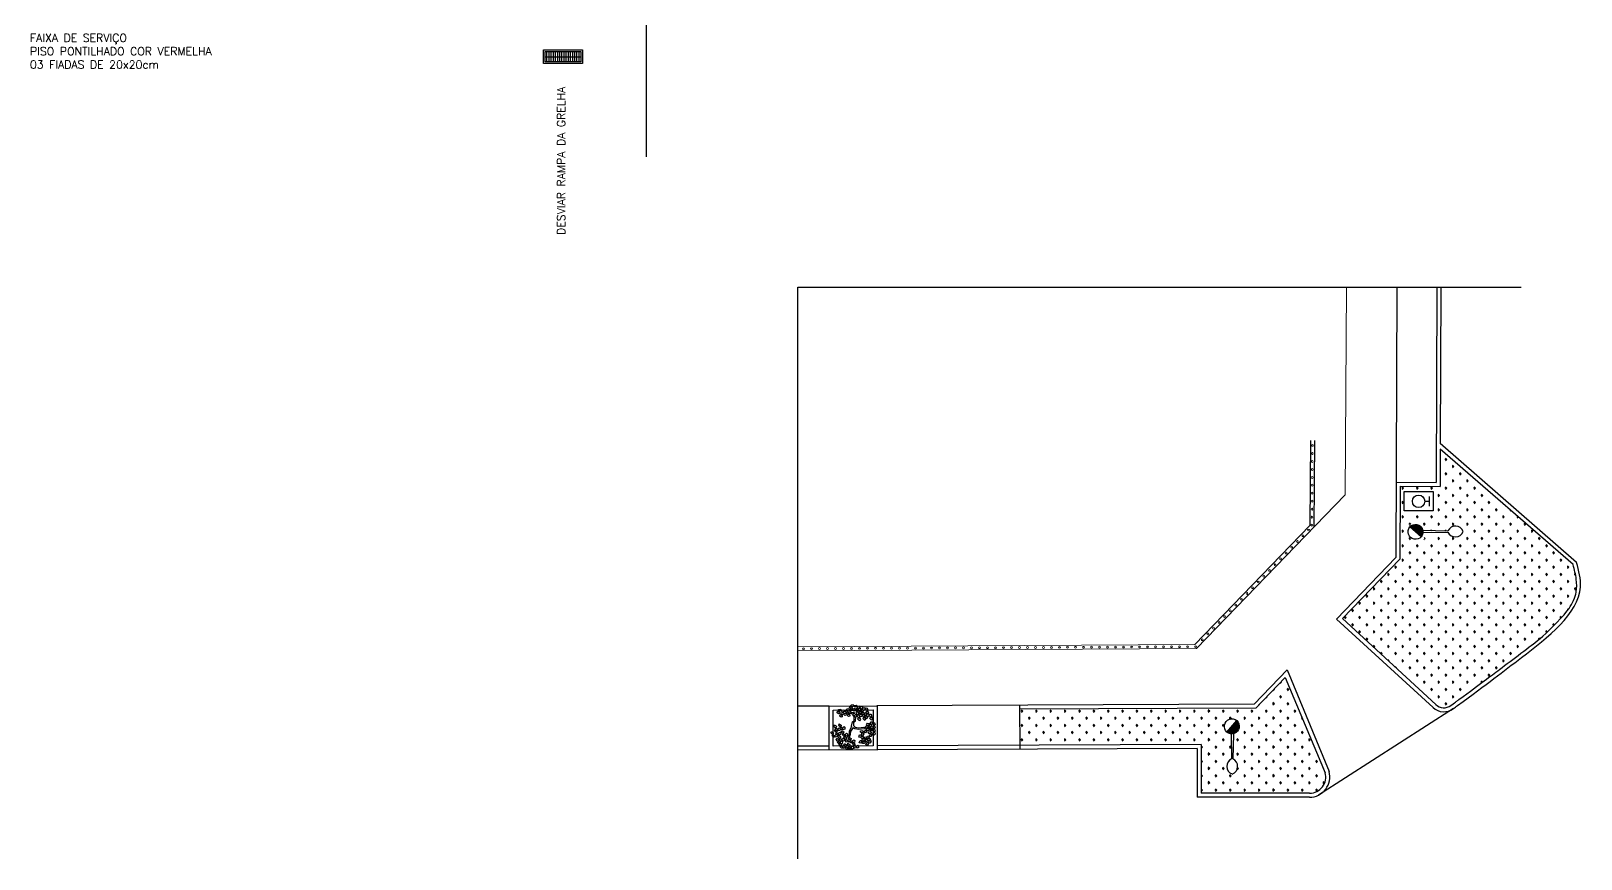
# Model space of a CAD drawing. Extents: x -1057 to 3416, y -340 to 4111.
# Drawn here: x 415.77 to 454.52, y -339.69 to -319.01 of the extents above; entities that cross this region are included whole.
import ezdxf

# ---------------------------------------------------------------- set-up
doc = ezdxf.new("R2010")
doc.units = 0
doc.header["$LTSCALE"] = 50
for name, pattern in [('CONTINU', [0]), ('DGN Style 1', [0.003115, 5.18318e-06, -0.00311]), ('HIDDEN', [9.525, 6.35, -3.175])]:
    doc.linetypes.add(name, pattern=pattern)
doc.layers.add('0.1', color=8, linetype='Continuous', lineweight=13)
doc.layers.add('Margem A3', color=8, linetype='DGN Style 1', lineweight=0)
for name, color, linetype in [('GRAMA', 90, 'Continuous'), ('luminaria', 10, 'Continuous'), ('medir projeto', 6, 'Continuous'), ('OK', 96, 'Continuous'), ('Poste de cimento', 7, 'Continuous')]:
    doc.layers.add(name, color=color, linetype=linetype)
doc.styles.add('60x100', font='romans.shx', dxfattribs={"height": 0.2})
pattern_1 = [(180, (825.63913, -737.9499), (-0.17960512, -0.17960512), [0.047625, -0.31158524]), (135, (825.63913, -737.9499), (-0.17960512, -0.17960512), [0.047625, -0.206375]), (225, (825.63913, -737.9499), (0.17960512, -0.17960512), [0.047625, -0.206375])]

# ---------------------------------------------------------------- blocks, each defined once
blk = doc.blocks.new('A$C27293851')
at = {"layer": 'Margem A3', "color": 7, "linetype": 'CONTINU', "lineweight": -2}
for points in [[(0.336, 0.975), (0.336, 0), (0, 0), (0, 0.975)], [(0.295, 0.934), (0.295, 0.041), (0.041, 0.041), (0.041, 0.934)]]:
    blk.add_lwpolyline(points, close=True, dxfattribs=at)
at = {"layer": 'medir projeto', "color": 7, "linetype": 'CONTINU', "lineweight": -2}
for p, q in [((0.041, 0.881), (0.295, 0.881)), ((0.041, 0.827), (0.295, 0.827)), ((0.168, 0.041), (0.168, 0.934)), ((0.041, 0.773), (0.295, 0.773)), ((0.041, 0.72), (0.295, 0.72)), ((0.041, 0.666), (0.295, 0.666)), ((0.041, 0.613), (0.295, 0.613)), ((0.041, 0.559), (0.295, 0.559)), ((0.041, 0.506), (0.295, 0.506)), ((0.041, 0.452), (0.295, 0.452)), ((0.041, 0.398), (0.295, 0.398)), ((0.041, 0.345), (0.295, 0.345)), ((0.041, 0.291), (0.295, 0.291)), ((0.041, 0.238), (0.295, 0.238)), ((0.041, 0.184), (0.295, 0.184)), ((0.041, 0.131), (0.295, 0.131)), ((0.041, 0.077), (0.295, 0.077))]:
    blk.add_line(p, q, dxfattribs=at)
blk = doc.blocks.new('poste concreto')
at = {"layer": 'Poste de cimento'}
h = blk.add_hatch(color=256, dxfattribs=at)
h.dxf.hatch_style = 1
h.paths.add_polyline_path([(364866.842, 7758015.357), (364866.767, 7758015.418), (364866.676, 7758015.455), (364866.578, 7758015.47), (364866.48, 7758015.455), (364866.39, 7758015.418), (364866.314, 7758015.357), (364866.254, 7758015.282), (364866.216, 7758015.191), (364866.201, 7758015.093), (364866.956, 7758015.093), (364866.94, 7758015.191), (364866.903, 7758015.282)])
for p, q in [((364866.815, 7758015.406), (364867.773, 7758016.191)), ((364866.886, 7758015.322), (364867.818, 7758016.138)), ((364866.201, 7758015.093), (364866.216, 7758015.191)), ((364866.216, 7758014.995), (364866.201, 7758015.093)), ((364866.956, 7758015.093), (364866.201, 7758015.093)), ((364866.216, 7758015.191), (364866.254, 7758015.282)), ((364866.254, 7758014.904), (364866.216, 7758014.995)), ((364866.254, 7758015.282), (364866.314, 7758015.357)), ((364866.314, 7758015.357), (364866.39, 7758015.418)), ((364866.39, 7758015.418), (364866.48, 7758015.455)), ((364866.48, 7758015.455), (364866.578, 7758015.47)), ((364866.578, 7758015.47), (364866.676, 7758015.455)), ((364866.676, 7758015.455), (364866.767, 7758015.418)), ((364866.767, 7758015.418), (364866.842, 7758015.357)), ((364866.842, 7758015.357), (364866.903, 7758015.282)), ((364866.903, 7758015.282), (364866.94, 7758015.191)), ((364866.94, 7758014.995), (364866.903, 7758014.904)), ((364866.94, 7758015.191), (364866.956, 7758015.093)), ((364866.956, 7758015.093), (364866.94, 7758014.995)), ((364866.314, 7758014.829), (364866.254, 7758014.904)), ((364866.39, 7758014.768), (364866.314, 7758014.829)), ((364866.48, 7758014.731), (364866.39, 7758014.768)), ((364866.578, 7758014.716), (364866.48, 7758014.731)), ((364866.676, 7758014.731), (364866.578, 7758014.716)), ((364866.767, 7758014.768), (364866.676, 7758014.731)), ((364866.842, 7758014.829), (364866.767, 7758014.768)), ((364866.903, 7758014.904), (364866.842, 7758014.829))]:
    blk.add_line(p, q, dxfattribs=at)
for centre, start, end in [((364868.17, 7758016.298), 60.73513, 195.09868), ((364867.989, 7758016.511), 245.39714, 19.76069)]:
    blk.add_arc(centre, 0.411, start, end, dxfattribs=at)
blk = doc.blocks.new('L', base_point=(1.368, 0.591))
at = {"color": 3, "lineweight": -2}
for p, q in [((1.275, 0.567), (1.306, 0.592)), ((1.288, 0.517), (1.275, 0.567)), ((1.281, 0.65), (1.312, 0.675)), ((1.294, 0.6), (1.281, 0.65)), ((1.317, 0.508), (1.288, 0.517)), ((1.322, 0.591), (1.294, 0.6)), ((1.306, 0.592), (1.336, 0.538)), ((1.312, 0.675), (1.342, 0.621)), ((1.336, 0.538), (1.317, 0.508)), ((1.342, 0.621), (1.322, 0.591)), ((1.337, 0.489), (1.356, 0.548)), ((1.376, 0.484), (1.337, 0.489)), ((1.356, 0.548), (1.391, 0.554)), ((1.404, 0.527), (1.376, 0.484)), ((1.391, 0.554), (1.404, 0.527))]:
    blk.add_line(p, q, dxfattribs=at)
blk = doc.blocks.new('Árvore-13')
at = {"color": 3}
for p, q in [((-0.8, 0.3), (-0.96, 0.41)), ((-0.8, 0.41), (-0.95, 0.5)), ((-0.36, 0.35), (-0.8, 0.41)), ((-0.37, 0.23), (-0.8, 0.3)), ((-0.13, 0.11), (-0.37, 0.23)), ((-0.07, 0.19), (-0.36, 0.35)), ((-0.07, -0.04), (-0.13, 0.11)), ((0.03, 0.07), (-0.07, 0.19)), ((0.03, 0.07), (0.32, 0.33)), ((0.12, -0.05), (0.28, 0.13)), ((0.28, 0.13), (0.42, 0.28)), ((0.32, 0.33), (0.41, 0.54)), ((0.41, 0.54), (0.48, 0.66)), ((0.42, 0.28), (0.5, 0.51)), ((0.48, 0.66), (0.57, 0.72)), ((0.5, 0.51), (0.63, 0.67)), ((0.57, 0.72), (0.61, 0.82)), ((0.63, 0.67), (0.78, 0.72)), ((-0.3, -0.39), (-0.42, -0.69)), ((-0.2, -0.45), (-0.31, -0.74)), ((-0.31, -0.74), (-0.24, -0.89)), ((-0.15, -0.3), (-0.3, -0.39)), ((-0.05, -0.38), (-0.2, -0.45)), ((-0.07, -0.04), (-0.15, -0.3)), ((0.12, -0.05), (-0.05, -0.38))]:
    blk.add_line(p, q, dxfattribs=at)
at = {"color": 3, "xscale": 3.048, "yscale": 3.048, "zscale": 3.048}
for p, rotation in [((-0.93, 0.96), 295.0165150851705), ((-0.72, 1.45), 295.0165150851705), ((-0.49, 1.26), 295.0165150851705), ((-0.25, 1.14), 295.0165150851705), ((0.17, 1.45), 190.1248425347958), ((0.35, 0.95), 190.1248425347958), ((0.58, 1.4), 190.1248425347958), ((0.85, 1.34), 190.1248425347958), ((1.21, 1.15), 190.1248425347958), ((-1.44, 0.37), 347.8021081598379), ((-1.3, 0.88), 347.8021081598379), ((-1.13, 0.41), 347.8021081598379), ((-0.85, 0.46), 295.0165150851705), ((-0.35, 0.69), 295.0165150851705), ((0.68, 0.78), 190.1248425347958), ((0.76, 0.27), 190.1248425347958), ((0.8, -0.3), 190.1248425347958), ((1.12, 0.57), 190.1248425347958), ((1.2, -0.32), 190.1248425347958), ((1.25, 0.04), 190.1248425347958), ((1.32, 0.75), 190.1248425347958), ((1.58, 0.11), 190.1248425347958), ((-0.45, -1.4), 66.16076666471405), ((-0.1, -0.9), 66.16076666471405), ((-0.02, -1.19), 66.16076666471405), ((0.5, -1), 66.16076666471405), ((0.62, -1.32), 66.16076666471405)]:
    blk.add_blockref('L', p, dxfattribs=dict(at, rotation=rotation))
for p in [(-1.39, -0.31), (-1.23, -0.88), (-1.05, -0.53), (-0.87, -1.13), (-0.85, -0.45), (-0.67, -1.02), (-0.45, -1.04), (-0.44, -0.54)]:
    blk.add_blockref('L', p, dxfattribs=at)

msp = doc.modelspace()

# ---------------------------------------------------------------- hatches: boundary and pattern name
at = {"layer": 'GRAMA'}
h = msp.add_hatch(dxfattribs=at)
h.set_pattern_fill('GRASS', color=256, scale=0.01, angle=90)
h.set_pattern_definition(pattern_1)
edge = h.paths.add_edge_path()
edge.add_line((449.991, -332.202), (448.56, -333.679))
edge.add_line((448.56, -333.679), (450.888, -335.832))
edge.add_arc((451.09, -335.611), 0.3, 227.4867, 306.9709)
edge.add_spline(control_points=[(451.268, -335.853), (451.354, -335.79), (451.375, -335.774), (451.395, -335.758)], knot_values=[7.181239, 7.181239, 7.181239, 7.181239, 7.260655, 7.260655, 7.260655, 7.260655], degree=3, periodic=0)
edge.add_spline(control_points=[(451.395, -335.758), (451.408, -335.749), (451.421, -335.739), (451.433, -335.73)], knot_values=[7.260655, 7.260655, 7.260655, 7.260655, 7.308803, 7.308803, 7.308803, 7.308803], degree=3, periodic=0)
edge.add_spline(control_points=[(451.433, -335.73), (451.441, -335.724), (451.448, -335.718), (452.033, -335.29), (452.251, -335.125), (452.652, -334.822), (452.832, -334.688), (453.203, -334.411), (453.391, -334.269), (453.737, -333.969), (454.107, -333.595), (454.309, -333.297), (454.371, -333.161), (454.418, -332.918), (454.417, -332.813), (454.384, -332.584), (454.354, -332.461), (454.32, -332.334), (454.32, -332.332), (454.319, -332.33)], knot_values=[7.308803, 7.308803, 7.308803, 7.308803, 7.338058, 7.338058, 8.153921, 8.153921, 8.780618, 8.780618, 9.407316, 9.407316, 10.057399, 10.057399, 10.577972, 10.577972, 10.952872, 10.952872, 11.327773, 11.327773, 11.333574, 11.333574, 11.333574, 11.333574], degree=3, periodic=0)
edge.add_line((454.319, -332.33), (451.001, -329.45))
edge.add_line((451.001, -329.45), (450.998, -330.38))
edge.add_line((450.998, -330.38), (449.998, -330.377))
edge.add_line((449.998, -330.377), (449.991, -332.202))
h.paths.add_polyline_path([(451.193, -331.489, -0.664169), (451.571, -331.506, -0.664966), (451.192, -331.523), (450.567, -331.529), (450.562, -331.671), (450.278, -331.725), (450.15, -331.47), (450.364, -331.286), (450.672, -331.477)], flags=16)
h.paths.add_polyline_path([(450.16, -331.598), (450.248, -331.326), (450.536, -331.336), (450.607, -331.71), (450.525, -331.639), (450.399, -331.747)], flags=16)
h.paths.add_polyline_path([(450.485, -331.308), (450.537, -331.411), (450.428, -331.284), (450.32, -331.339)], flags=16)
h.paths.add_polyline_path([(450.348, -331.701), (450.191, -331.65), (450.195, -331.53), (450.227, -331.697)], flags=0)
h.paths.add_polyline_path([(450.094, -330.995), (450.094, -330.511), (450.822, -330.511), (450.822, -330.995)], flags=16)
h.paths.add_polyline_path([(450.458, -330.597, -1), (450.458, -330.909, -1)], flags=0)
h = msp.add_hatch(dxfattribs=at)
h.set_pattern_fill('GRASS', color=256, scale=0.01, angle=90)
h.set_pattern_definition(pattern_1)
h.paths.add_polyline_path([(447.734, -338.046, 0.576665), (448.084, -337.441), (447.126, -335.159), (446.389, -335.92), (440.491, -335.948), (440.494, -336.848), (440.495, -336.848), (445.023, -336.826), (445.023, -338.046)])
h.paths.add_polyline_path([(445.796, -337.565, 0.664966), (445.818, -337.187, 0.664966)], flags=16)
h.paths.add_polyline_path([(445.635, -336.557), (445.581, -336.273), (445.837, -336.144), (446.021, -336.359), (445.829, -336.666), (445.832, -336.557), (445.597, -336.602)], flags=16)
h.paths.add_polyline_path([(445.777, -336.562), (445.756, -336.561), (445.6, -336.51), (445.609, -336.222), (445.893, -336.168), (446.022, -336.423), (445.778, -336.633)], flags=16)
h.paths.add_polyline_path([(445.98, -336.243), (445.976, -336.362), (445.945, -336.196), (445.824, -336.192)], flags=16)
h.paths.add_polyline_path([(445.559, -336.394), (445.621, -336.296), (445.568, -336.458), (445.667, -336.52)], flags=16)

# ---------------------------------------------------------------- linework, layer by layer
at = {"layer": '0.1', "color": 1, "linetype": 'CONTINU', "lineweight": -2}
for p, q in [((431.147, -291.969), (431.147, -322.146)), ((434.937, -339.688), (434.937, -325.402)), ((434.937, -325.402), (453.026, -325.402))]:
    msp.add_line(p, q, dxfattribs=at)
at = {"layer": '0.1', "color": 8}
for p, q in [((448.624, -330.595), (448.659, -325.402)), ((444.904, -334.434), (448.624, -330.595)), ((444.862, -334.334), (447.742, -331.361)), ((434.937, -334.385), (444.862, -334.334)), ((434.937, -334.485), (444.904, -334.434))]:
    msp.add_line(p, q, dxfattribs=at)
at = {"layer": '0.1', "color": 8, "linetype": 'CONTINU', "lineweight": -2}
for p, q in [((447.753, -329.233), (447.742, -331.361)), ((447.853, -329.234), (447.842, -331.402))]:
    msp.add_line(p, q, dxfattribs=at)
at = {"layer": '0.1', "color": 8}
for centre in [(447.803, -329.358), (447.801, -329.758), (447.802, -329.558), (447.8, -329.958), (447.797, -330.349), (447.799, -330.158), (447.795, -330.749), (447.796, -330.549), (447.793, -331.149), (447.794, -330.949), (447.567, -331.614), (447.707, -331.47), (447.792, -331.349), (447.148, -332.047), (447.287, -331.903), (447.427, -331.758), (446.728, -332.48), (446.868, -332.336), (447.008, -332.191), (446.448, -332.769), (446.588, -332.624), (446.029, -333.202), (446.169, -333.057), (446.309, -332.913), (445.609, -333.634), (445.749, -333.49), (445.889, -333.346), (445.33, -333.923), (445.47, -333.779), (438.283, -334.418), (438.483, -334.417), (438.683, -334.416), (438.883, -334.415), (439.083, -334.414), (439.283, -334.413), (439.483, -334.412), (439.683, -334.411), (439.883, -334.41), (440.083, -334.409), (440.283, -334.408), (440.483, -334.407), (440.683, -334.406), (440.883, -334.405), (441.083, -334.404), (441.283, -334.403), (441.483, -334.402), (441.683, -334.401), (441.883, -334.4), (442.083, -334.399), (442.283, -334.398), (442.483, -334.397), (442.683, -334.396), (442.883, -334.395), (443.083, -334.394), (443.283, -334.393), (443.483, -334.392), (443.683, -334.391), (443.883, -334.389), (444.083, -334.388), (444.283, -334.387), (444.483, -334.386), (444.683, -334.385), (444.883, -334.384), (445.05, -334.212), (445.19, -334.067), (435.083, -334.435), (435.283, -334.434), (435.483, -334.432), (435.683, -334.431), (435.883, -334.43), (436.083, -334.429), (436.283, -334.428), (436.483, -334.427), (436.683, -334.426), (436.883, -334.425), (437.083, -334.424), (437.283, -334.423), (437.483, -334.422), (437.683, -334.421), (437.883, -334.42), (438.083, -334.419)]:
    msp.add_circle(centre, 0.0225, dxfattribs=at)
at = {"layer": 'Margem A3', "color": 7, "linetype": 'CONTINU', "lineweight": -2}
for p, q in [((449.915, -325.402), (449.891, -332.161)), ((450.915, -325.402), (450.898, -330.28)), ((451.015, -325.402), (451.001, -329.309)), ((454.409, -332.279), (451.001, -329.309)), ((451.001, -329.45), (450.998, -330.38)), ((454.319, -332.33), (451.001, -329.45)), ((449.898, -330.276), (450.898, -330.28)), ((449.998, -330.377), (449.991, -332.202)), ((449.998, -330.377), (450.998, -330.38)), ((450.614, -330.753), (450.735, -330.753)), ((450.735, -330.875), (450.735, -330.631)), ((448.407, -333.694), (449.891, -332.161)), ((448.56, -333.679), (449.991, -332.202)), ((448.407, -333.694), (450.82, -335.906)), ((448.56, -333.679), (450.888, -335.832)), ((446.347, -335.82), (447.175, -334.965)), ((446.389, -335.92), (447.126, -335.159)), ((447.126, -335.159), (448.123, -337.533)), ((447.175, -334.965), (448.219, -337.506)), ((435.72, -335.871), (434.937, -335.874)), ((446.347, -335.82), (436.919, -335.865)), ((440.495, -336.948), (440.491, -335.848)), ((446.389, -335.92), (440.491, -335.948)), ((451.328, -335.933), (447.953, -338.096)), ((435.725, -336.871), (434.937, -336.874)), ((444.924, -336.927), (434.937, -336.974)), ((445.023, -336.826), (436.924, -336.865)), ((444.923, -336.927), (444.923, -338.146)), ((445.023, -336.826), (445.023, -338.046)), ((447.734, -338.146), (444.923, -338.146)), ((447.734, -338.046), (445.023, -338.046))]:
    msp.add_line(p, q, dxfattribs=at)
msp.add_lwpolyline([(450.094, -330.995), (450.094, -330.511), (450.822, -330.511), (450.822, -330.995)], close=True, dxfattribs=at)
for points in [[(435.725, -336.971), (435.721, -335.871), (436.921, -335.865), (436.925, -336.965)], [(435.824, -336.87), (435.821, -335.97), (436.821, -335.965), (436.824, -336.865), (435.824, -336.87)]]:
    msp.add_lwpolyline(points, dxfattribs=at)
msp.add_circle((450.458, -330.753), 0.156, dxfattribs=at)
for centre, radius, start, end in [((451.09, -335.611), 0.4, 227.4867, 306.3955), ((451.09, -335.611), 0.3, 227.4867, 306.3955), ((447.734, -337.642), 0.504, 270.0017, 15.6802), ((447.734, -337.642), 0.404, 270.0017, 15.6802)]:
    msp.add_arc(centre, radius, start, end, dxfattribs=at)
for points, knots in [([(451.268, -335.853), (451.354, -335.79), (451.375, -335.774), (451.395, -335.758), (451.408, -335.749), (451.421, -335.739), (451.433, -335.73), (451.441, -335.724), (451.448, -335.718), (452.033, -335.29), (452.251, -335.125), (452.652, -334.822), (452.832, -334.688), (453.203, -334.411), (453.391, -334.269), (453.737, -333.969), (454.107, -333.595), (454.309, -333.297), (454.371, -333.161), (454.418, -332.918), (454.417, -332.813), (454.384, -332.584), (454.354, -332.461), (454.32, -332.334), (454.32, -332.332), (454.319, -332.33)], [7.181239, 7.181239, 7.181239, 7.181239, 7.260655, 7.260655, 7.260655, 7.308803, 7.308803, 7.308803, 7.338058, 7.338058, 8.153921, 8.153921, 8.780618, 8.780618, 9.407316, 9.407316, 10.057399, 10.057399, 10.577972, 10.577972, 10.952872, 10.952872, 11.327773, 11.327773, 11.333574, 11.333574, 11.333574, 11.333574]), ([(451.328, -335.933), (451.364, -335.906), (451.4, -335.88), (451.435, -335.854), (452.178, -335.305), (453.12, -334.589), (454.7, -333.382), (454.464, -332.486), (454.409, -332.279)], [7.165202, 7.165202, 7.165202, 7.165202, 7.234074, 7.234074, 7.234074, 8.692276, 10.742371, 11.359258, 11.359258, 11.359258, 11.359258])]:
    msp.add_open_spline(points, degree=3, knots=knots, dxfattribs=at)

# ---------------------------------------------------------------- block references
at = {"layer": 'luminaria', "xscale": 0.4999999999999999, "yscale": 0.4999999999999999, "zscale": 0.4999999999999999}
for p, rotation in [((-2662981.872, -2826302.16), 319.3886919651773), ((-2825524.854, 2663095.878), 229.3886919651773)]:
    msp.add_blockref('poste concreto', p, dxfattribs=dict(at, rotation=rotation))
at = {"layer": 'medir projeto', "color": 7, "linetype": 'CONTINU', "lineweight": -2, "rotation": 270}
msp.add_blockref('A$C27293851', (428.583, -319.479), dxfattribs=at)
at = {"layer": 'OK', "color": 3, "linetype": 'HIDDEN', "xscale": 0.3107660917594164, "yscale": 0.3107660917594164, "zscale": 0.3107660917594164, "rotation": 196.5717532991235}
msp.add_blockref('Árvore-13', (436.325, -336.377), dxfattribs=at)

# ---------------------------------------------------------------- texts
at = {"layer": '0.1', "color": 7, "insert": (415.744, -319.078), "char_height": 0.2, "attachment_point": 1, "style": '60x100'}
msp.add_mtext('FAIXA DE SERVIÇO\\PPISO PONTILHADO COR VERMELHA \\P03 FIADAS DE 20x20cm', dxfattribs=at)
at = {"layer": '0.1', "color": 7, "insert": (428.923, -324.099), "char_height": 0.2, "attachment_point": 1, "rotation": 90, "style": '60x100'}
msp.add_mtext('DESVIAR RAMPA DA GRELHA', dxfattribs=at)

doc.saveas('drawing.dxf')
